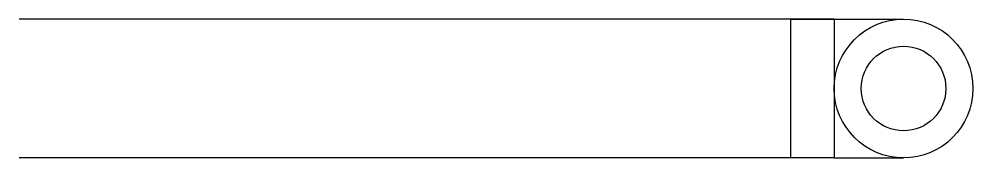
# Model space of a CAD drawing. Header units: millimetres. Extents: x -47 to 63, y 0 to 16.
import ezdxf

# ---------------------------------------------------------------- set-up
doc = ezdxf.new("R2010")
doc.units = ezdxf.units.MM
doc.layers.get('0').update_dxf_attribs({"linetype": 'CONTINUOUS'})

msp = doc.modelspace()

# ---------------------------------------------------------------- linework, layer by layer
for p, q in [((47, 16), (-47, 16)), ((47, 16), (55, 16)), ((47, 0), (-47, 0)), ((47, 0), (55, 0))]:
    msp.add_line(p, q)
msp.add_lwpolyline([(42, 16), (47, 16), (47, 0), (42, 0)], close=True)
for radius in [8, 4.88]:
    msp.add_circle((55, 8), radius)

doc.saveas('drawing.dxf')
